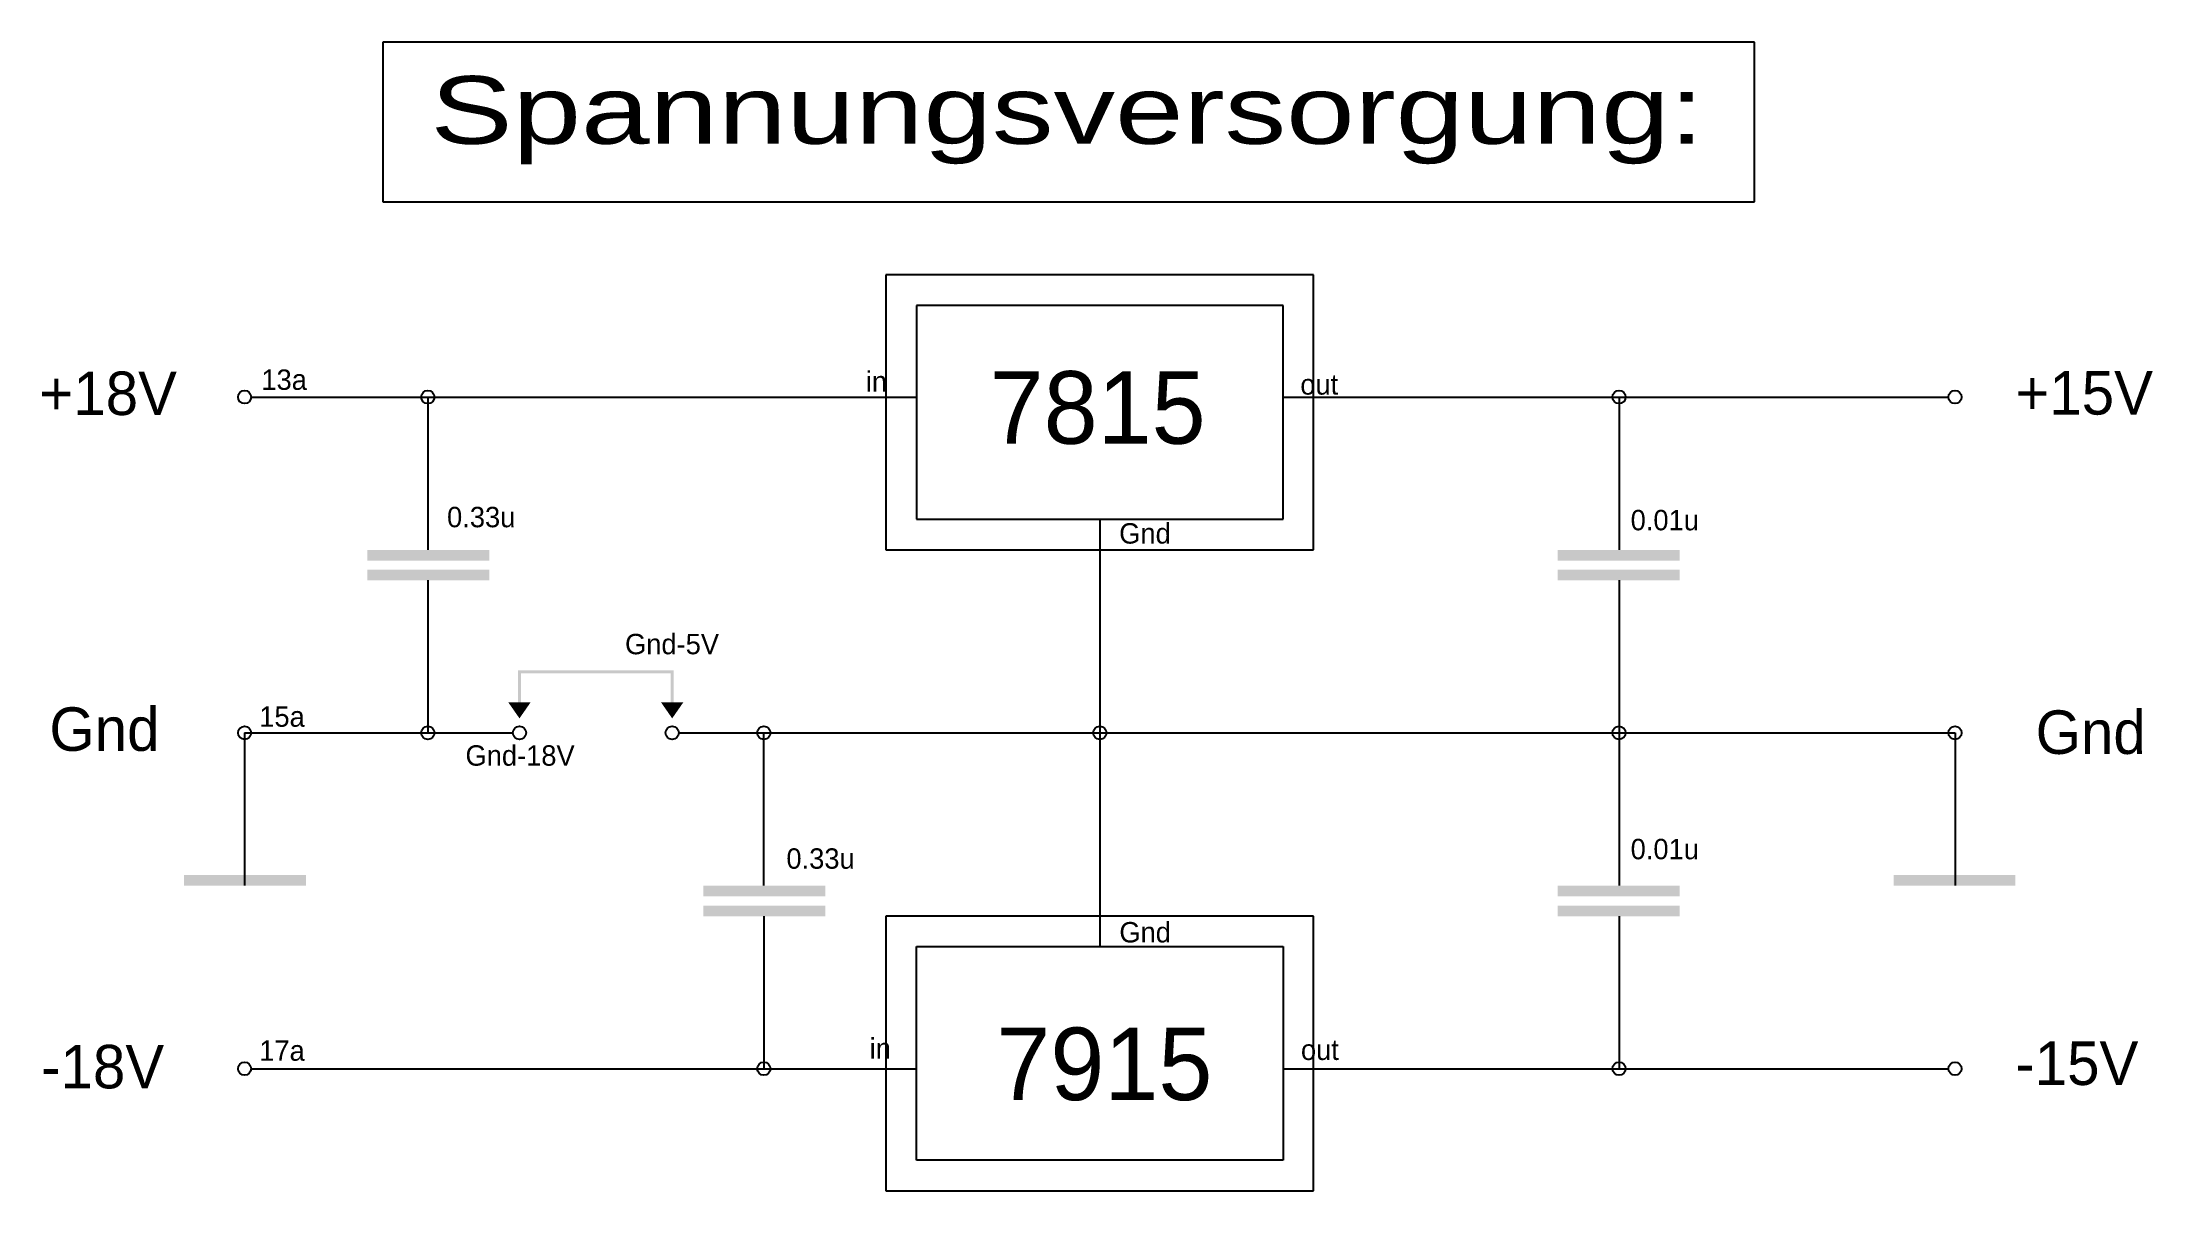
# Model space of a CAD drawing. Extents: x 0.1 to 13.9, y 1 to 8.5.
import ezdxf
from ezdxf.enums import TextEntityAlignment as Align

# ---------------------------------------------------------------- set-up
doc = ezdxf.new("R2010")
doc.units = 0
doc.linetypes.add('DASHDOT', pattern=[0])
doc.layers.get('0').update_dxf_attribs({"linetype": 'CONTINUOUS'})
doc.layers.add('1', color=7, linetype='DASHDOT')

# ---------------------------------------------------------------- blocks, each defined once
blk = doc.blocks.new('RECTANG')
at = {"color": 0}
for p, q in [((1, 1), (0, 1)), ((0, 1), (0, 0)), ((1, 0), (1, 1)), ((0, 0), (1, 0))]:
    blk.add_line(p, q, dxfattribs=at)

msp = doc.modelspace()

# ---------------------------------------------------------------- linework, layer by layer
at = {"color": 0}
for p, q in [((1.443, 6.2), (5.8, 6.2)), ((2.6, 6.2), (2.6, 5.2)), ((8.2, 6.2), (12.558, 6.2)), ((10.4, 6.2), (10.4, 5.2)), ((7, 5.4), (7, 2.6)), ((2.6, 5), (2.6, 4)), ((10.4, 5), (10.4, 3)), ((1.4, 4), (3.157, 4)), ((1.4, 4), (1.4, 3)), ((4.243, 4), (12.6, 4)), ((4.8, 3), (4.8, 4)), ((12.6, 4), (12.6, 3)), ((4.8, 2.8), (4.8, 1.8)), ((10.4, 2.8), (10.4, 1.8)), ((1.442, 1.8), (5.8, 1.8)), ((8.2, 1.8), (12.558, 1.8))]:
    msp.add_line(p, q, dxfattribs=at)
for centre in [(1.4, 6.2), (2.6, 6.2), (10.4, 6.2), (12.6, 6.2), (1.4, 4), (2.6, 4), (3.2, 4), (4.2, 4), (4.8, 4), (7, 4), (10.4, 4), (12.6, 4), (1.4, 1.8), (4.8, 1.8), (10.4, 1.8), (12.6, 1.8)]:
    msp.add_circle(centre, 0.043, dxfattribs=at)
for points in [[(3.2, 4.2), (3.127, 4.2), (3.2, 4.095)], [(3.2, 4.2), (3.273, 4.2), (3.2, 4.095)], [(4.2, 4.2), (4.127, 4.2), (4.2, 4.095)], [(4.2, 4.2), (4.273, 4.2), (4.2, 4.095)]]:
    msp.add_solid(points, dxfattribs=at)
for points in [[(2.204, 5.199), (2.204, 5.129), (3.002, 5.199), (3.002, 5.129)], [(10.796, 5.199), (10.796, 5.129), (9.998, 5.199), (9.998, 5.129)], [(2.204, 5.069), (2.204, 4.999), (3.002, 5.069), (3.002, 4.999)], [(10.796, 5.069), (10.796, 4.999), (9.998, 5.069), (9.998, 4.999)], [(3.19, 4.2), (3.21, 4.2), (3.19, 4.41), (3.21, 4.39)], [(3.19, 4.41), (3.21, 4.39), (4.21, 4.41), (4.19, 4.39)], [(4.21, 4.41), (4.19, 4.39), (4.21, 4.2), (4.19, 4.2)], [(1.004, 3.069), (1.004, 2.999), (1.802, 3.069), (1.802, 2.999)], [(12.996, 3.069), (12.996, 2.999), (12.198, 3.069), (12.198, 2.999)], [(4.404, 2.999), (4.404, 2.929), (5.202, 2.999), (5.202, 2.929)], [(10.796, 2.999), (10.796, 2.929), (9.998, 2.999), (9.998, 2.929)], [(4.404, 2.869), (4.404, 2.799), (5.202, 2.869), (5.202, 2.799)], [(10.796, 2.869), (10.796, 2.799), (9.998, 2.869), (9.998, 2.799)]]:
    msp.add_trace(points, dxfattribs=at)

# ---------------------------------------------------------------- block references
for p, xscale, yscale, zscale in [((2.306, 7.479), 8.981477355090208, 1.045774647887324, 8.981477355090208), ((5.8, 5.4), 2.4, 1.4, 2.4), ((5.8, 2.6), 2.4, -1.4, 2.4)]:
    msp.add_blockref('RECTANG', p, dxfattribs=dict(at, xscale=xscale, yscale=yscale, zscale=zscale))
at = {"layer": '1', "color": 0, "xscale": 2.8, "yscale": 1.8, "zscale": 2.8}
for p in [(5.6, 5.2), (5.6, 1)]:
    msp.add_blockref('RECTANG', p, dxfattribs=at)

# ---------------------------------------------------------------- texts
at = {"color": 0}
msp.add_text('Spannungsversorgung:', height=0.44331, dxfattribs=at).set_placement((2.617, 7.859), (10.955, 7.859), align=Align.ALIGNED)
for s, height, p in [('+18V', 0.2852, (0.056, 6.082)), ('13a', 0.1336, (1.51, 6.247)), ('in', 0.1336, (5.468, 6.235)), ('+15V', 0.2852, (12.995, 6.085)), ('out', 0.1336, (8.313, 6.216)), ('0.33u', 0.1336, (2.726, 5.347)), ('0.01u', 0.1336, (10.476, 5.327)), ('Gnd', 0.1336, (7.127, 5.24)), ('Gnd', 0.2852, (0.122, 3.882)), ('15a', 0.1336, (1.496, 4.04)), ('Gnd', 0.2852, (13.128, 3.862)), ('0.33u', 0.1336, (4.948, 3.11)), ('0.01u', 0.1336, (10.476, 3.172)), ('Gnd', 0.1336, (7.128, 2.627)), ('-18V', 0.2852, (0.068, 1.671)), ('17a', 0.1336, (1.496, 1.852)), ('in', 0.1336, (5.493, 1.866)), ('out', 0.1336, (8.317, 1.857)), ('-15V', 0.2852, (12.995, 1.693))]:
    msp.add_text(s, height=height, dxfattribs=at).set_placement(p)
for s, height, p in [('7815', 0.4754, (6.986, 5.894)), ('Gnd-5V', 0.1336, (4.199, 4.515)), ('Gnd-18V', 0.1336, (3.204, 3.785)), ('7915', 0.4754, (7.03, 1.594))]:
    msp.add_text(s, height=height, dxfattribs=at).set_placement(p, align=Align.CENTER)

doc.saveas('drawing.dxf')
